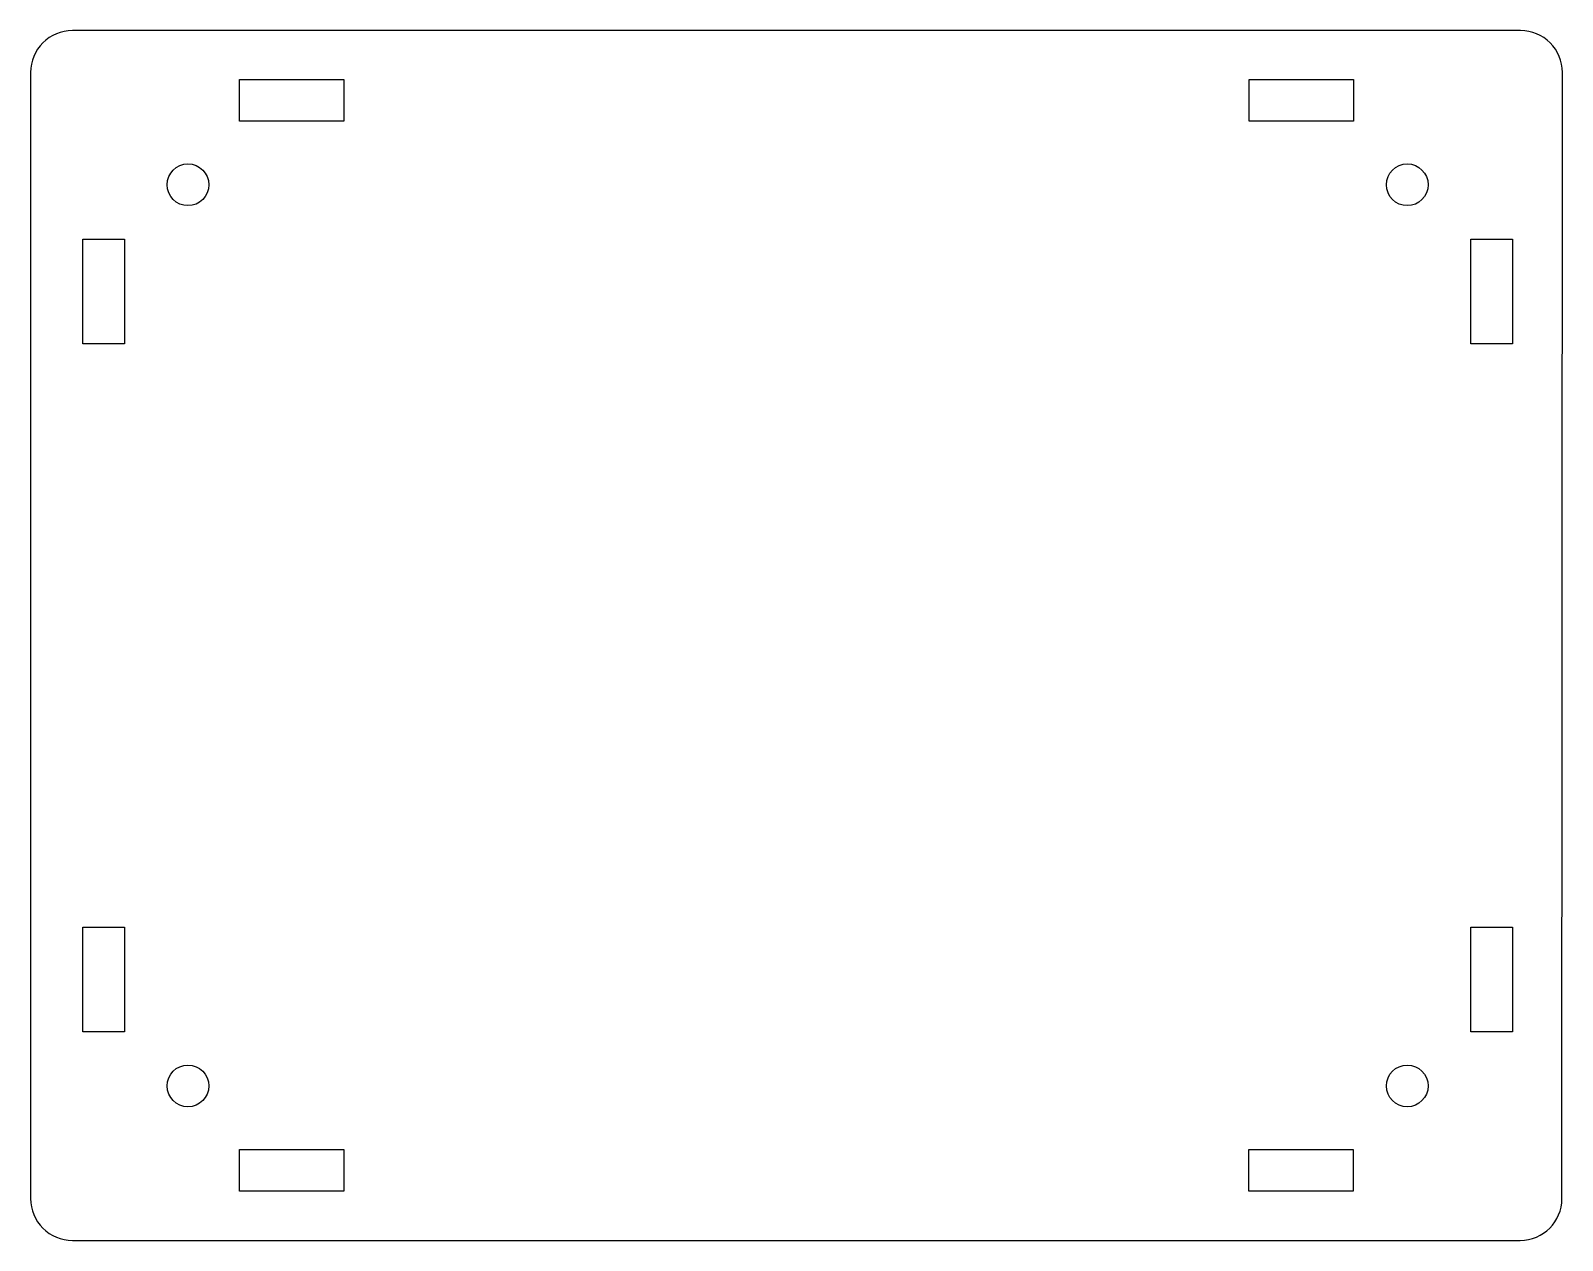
# Model space of a CAD drawing. Header units: millimetres. Extents: x 85 to 158.4, y -123.1 to -65.2.
import ezdxf

# ---------------------------------------------------------------- set-up
doc = ezdxf.new("R2010")
doc.units = ezdxf.units.MM
doc.layers.get('0').update_dxf_attribs({"linetype": 'CONTINUOUS'})

msp = doc.modelspace()

# ---------------------------------------------------------------- linework, layer by layer
for p, q in [((95, -67.5), (100, -67.5)), ((95, -69.5), (95, -67.5)), ((100, -67.5), (100, -69.5)), ((143.393, -69.5), (143.393, -67.5)), ((143.393, -67.5), (148.393, -67.5)), ((148.393, -67.5), (148.393, -69.5)), ((100, -69.5), (95, -69.5)), ((148.393, -69.5), (143.393, -69.5)), ((87.5, -80.154), (87.5, -75.154)), ((87.5, -75.154), (89.5, -75.154)), ((89.5, -75.154), (89.5, -80.154)), ((89.5, -80.154), (87.5, -80.154)), ((87.5, -113.121), (87.5, -108.121)), ((87.5, -108.121), (89.5, -108.121)), ((89.5, -108.121), (89.5, -113.121)), ((89.5, -113.121), (87.5, -113.121)), ((95, -120.76), (95, -118.76)), ((95, -118.76), (100, -118.76)), ((100, -118.76), (100, -120.76)), ((143.371, -120.76), (143.371, -118.76)), ((143.371, -118.76), (148.371, -118.76)), ((148.371, -118.76), (148.371, -120.76)), ((100, -120.76), (95, -120.76)), ((148.371, -120.76), (143.371, -120.76))]:
    msp.add_line(p, q)
msp.add_lwpolyline([(156.371, -123.121, 0.414092), (158.371, -121.122), (158.393, -67.155, 0.414335), (156.393, -65.154), (87, -65.154, 0.414214), (85, -67.154), (85, -121.121, 0.414214), (87, -123.121)], format="xyb", close=True)
for points in [[(154.01, -75.154), (156.01, -75.154), (156.01, -80.154), (154.01, -80.154)], [(154.002, -108.121), (156.002, -108.121), (156.002, -113.121), (154.002, -113.121)]]:
    msp.add_lwpolyline(points, close=True)
for centre in [(92.54, -72.54), (150.96, -72.54), (92.54, -115.72), (150.96, -115.72)]:
    msp.add_circle(centre, 1)

doc.saveas('drawing.dxf')
